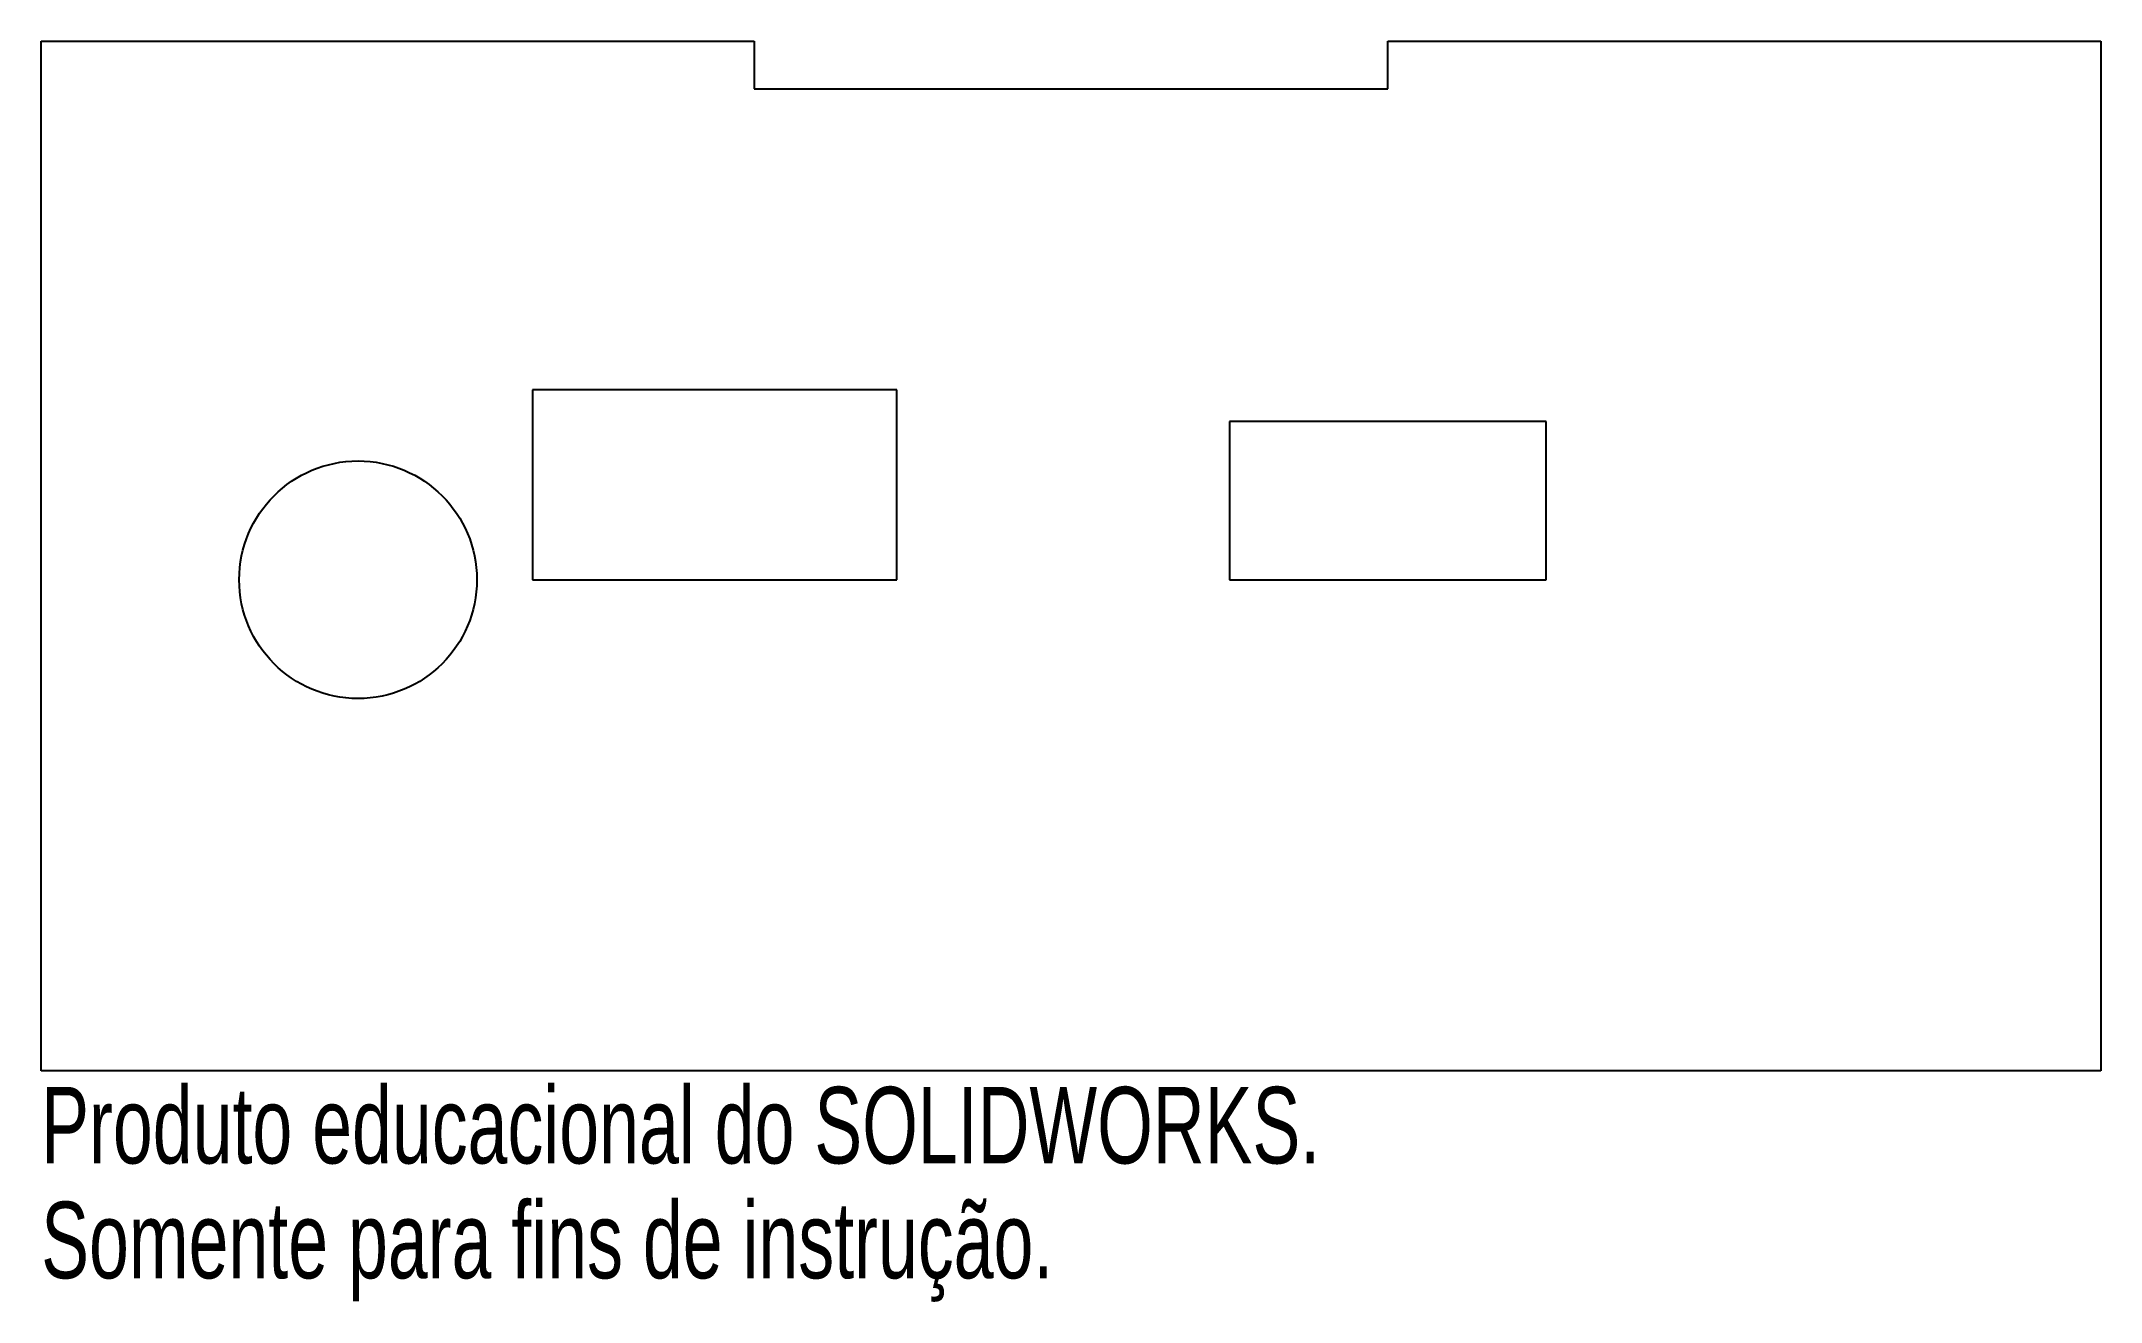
# Model space of a CAD drawing. Header units: millimetres. Extents: x -7.7 to 5.3, y -3.8 to 4.1.
import ezdxf

# ---------------------------------------------------------------- set-up
doc = ezdxf.new("R2010")
doc.units = ezdxf.units.MM
doc.styles.add('SLDTEXTSTYLE0', font='TXT', dxfattribs={"width": 0.7})

msp = doc.modelspace()

# ---------------------------------------------------------------- linework, layer by layer
at = {"color": 7, "linetype": 'Continuous', "lineweight": 25}
for p, q in [((-7.706, -2.352), (-7.706, 4.148)), ((-7.706, 4.148), (-3.206, 4.148)), ((-3.206, 4.148), (-3.206, 3.848)), ((0.794, 3.848), (0.794, 4.148)), ((0.794, 4.148), (5.294, 4.148)), ((5.294, 4.148), (5.294, -2.352)), ((-3.206, 3.848), (0.794, 3.848)), ((-2.306, 1.948), (-4.606, 1.948)), ((-4.606, 1.948), (-4.606, 0.748)), ((-2.306, 0.748), (-2.306, 1.948)), ((-0.206, 1.748), (-0.206, 0.748)), ((1.794, 1.748), (-0.206, 1.748)), ((1.794, 0.748), (1.794, 1.748)), ((-4.606, 0.748), (-2.306, 0.748)), ((-0.206, 0.748), (1.794, 0.748)), ((5.294, -2.352), (-7.706, -2.352))]:
    msp.add_line(p, q, dxfattribs=at)
msp.add_circle((-5.706, 0.748), 0.75, dxfattribs=at)

# ---------------------------------------------------------------- texts
at = {"color": 7, "linetype": 'Continuous', "char_height": 0.48336, "attachment_point": 1, "style": 'SLDTEXTSTYLE0'}
for s, insert in [('Produto educacional do SOLIDWORKS.', (-7.706, -2.454)), ('Somente para fins de instrução.', (-7.706, -3.179))]:
    msp.add_mtext(s, dxfattribs=dict(at, insert=insert))

doc.saveas('drawing.dxf')
